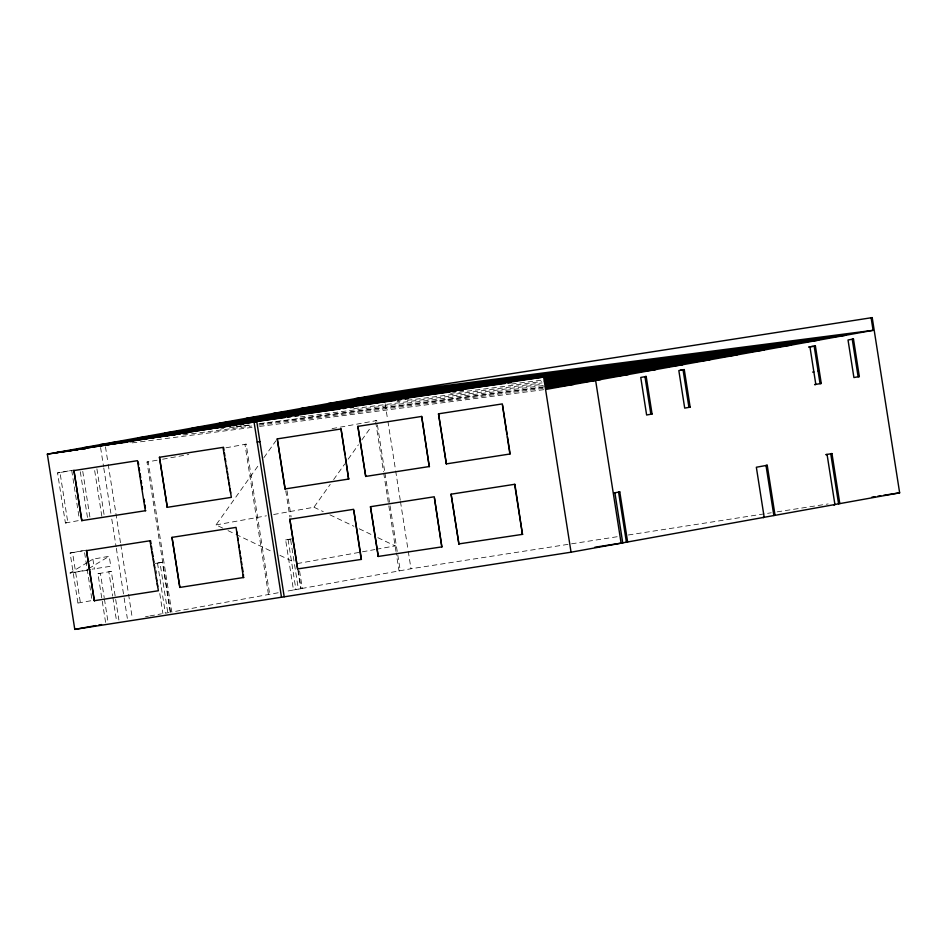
<?xml version="1.0" encoding="UTF-8"?>
<svg xmlns="http://www.w3.org/2000/svg" width="947" height="947" viewBox="0 0 947 947"><rect width="100%" height="100%" fill="white"/><g stroke="black" fill="none" stroke-linecap="round" stroke-linejoin="round"><path stroke-width="0.71" stroke-dasharray="4.74 3.55" d="M222.687 528.083L216.034 524.922L259.632 463.663M263.905 457.65L275.873 440.84M273.647 514.505L313.966 507.225L330.207 484.402M333.628 479.596L344.732 463.983M348.153 459.177L358.416 444.77M361.825 439.964L371.236 426.742M87.266 570.319L70.019 573.006L86.875 562.826M88.071 562.104L92.889 559.192L109.213 556.244L110.775 566.259L92.096 569.159M88.746 568.602L109.213 556.244M74.15 469.984L60.004 472.541L67.841 522.602L65.402 522.981L57.554 472.92L71.7 470.363L79.323 518.992M170.531 612.212L147.01 462.029L157.095 460.206M162.635 459.236L188.773 454.477M226.002 447.789L246.161 444.143L269.682 594.325L268.451 594.515L244.942 444.332L246.161 444.143M332.089 428.624L376.728 420.551L384.719 471.582M65.402 522.981L79.548 520.424M216.034 524.922L266.438 515.807M85.277 550.337L72.54 552.634L80.388 602.694L77.938 603.073L70.102 553.012L86.686 550.077M70.019 573.006L90.652 569.384M105.579 622.357L97.955 573.728L111.284 571.372L118.896 620.013M159.972 562.636L155.071 563.524L162.41 562.258L170.247 612.318L167.808 612.709L159.972 562.636L162.41 562.258M285.639 539.932L292.978 538.665L285.639 539.932L293.475 589.993L285.142 591.508M77.938 603.073L92.084 600.528L84.247 550.456M297.18 563.595L374.941 549.544M376.385 549.284L395.373 545.851M145.507 616.734L148.407 616.213M149.851 615.952L161.464 613.845M169.028 612.543L165.358 613.206L157.522 563.145M278.193 592.763L171.75 612.022L148.229 461.84L147.01 462.029M293.475 589.993L410.998 568.768L618.131 536.582M375.509 420.74L376.728 420.551M57.554 472.92L60.004 472.541M70.102 553.012L72.54 552.634M111.284 571.372L108.834 571.751L112.646 596.077M97.955 573.728L100.406 573.337L104.206 597.664M628.334 534.996L771.284 512.777M777.12 511.865L828.175 503.934M511.534 384.056L542.288 380.078M450.654 393.325L541.447 381.582M397.089 401.646L400.013 401.268M407.34 400.321L542.075 382.908M353.776 408.642L542.702 384.222M300.211 416.964L543.329 385.536M236.395 426.612L242.254 425.854M243.722 425.665L249.582 424.907M259.833 423.581L543.945 386.861M220.71 428.92L223.634 428.541M229.494 427.784L235.353 427.026M236.821 426.837L251.464 424.943M258.78 423.996L542.903 387.276M182.83 434.933L190.158 433.986M191.625 433.797L251.665 426.043M258.993 425.096L543.105 388.365M132.201 442.876L253.76 427.168M259.62 426.41L543.732 389.679M313.966 507.225L323.282 511.664M329.923 514.837L353.87 526.248M359.185 528.781L372.491 535.114M377.817 537.659L395.1 545.898M228.014 530.628L234.667 533.788M235.992 534.428L271.907 551.545M279.886 555.344L294.517 562.317M385.157 403.765L387.666 419.829M387.903 421.297L395.444 469.475M395.668 470.931L400.25 500.134M400.474 501.602L408.015 549.781M408.252 551.249L410.998 568.768M384.944 473.038L400.25 570.733L399.018 570.923L396.189 552.847M375.734 422.196L383.488 471.677M383.713 473.133L395.976 551.462M287.024 490.735L291.131 516.979M299.583 570.934L302.318 588.43M285.781 490.83L289.889 517.026M298.269 570.544L301.099 588.62M297.914 570.141L300.826 588.738L298.376 589.117L290.54 539.056M288.089 539.553L295.926 589.614M156.196 570.674L156.646 573.539M159.771 593.568L162.908 613.585M105.46 446.795L107.982 462.858M108.207 464.314L120.553 543.164M120.79 544.632L128.33 592.81M128.555 594.266L132.213 617.633M100.583 447.552L103.554 466.54M103.779 467.996L110.87 513.262M111.782 519.098L116.126 546.845M116.351 548.301L123.903 596.492M124.128 597.948L127.336 618.391M96.902 468.812L104.063 514.588M94.676 470.623L101.85 516.399M112.871 597.498L116.682 621.824M104.43 599.084L108.017 621.978M82.756 471.369L89.918 517.145M80.317 471.748L87.479 517.524M92.889 559.192L94.451 569.206"/><path stroke-width="1.42" d="M622.735 542.868L621.516 543.057L627.636 541.98L619.788 491.919L613.68 492.996L614.899 492.795L622.735 542.868L571.053 552.196L74.789 629.388L47.35 454.169L383.559 393.55M47.35 454.169L256.767 421.557L284.207 596.776M839.811 503.638L831.963 453.577L825.843 454.655L827.074 454.465L834.911 504.526L833.691 504.715L899.65 492.831L872.211 317.612L871.122 317.813L873.087 330.325L546.668 389.3L544.703 376.788L543.614 376.989L571.053 552.196M73.937 470.552L81.785 520.613L73.937 470.552L137.469 460.68L145.305 510.741M159.451 457.259L167.299 507.32L159.451 457.259L222.983 447.386L231.364 497.353L167.299 507.32M257.193 442.071L259.904 441.586M277.258 438.887L285.094 488.948L277.258 438.887L341.05 428.967L345.087 454.714M341.05 428.967L348.614 479.075L345.537 457.579M357.883 426.363L365.72 476.424L357.883 426.363L421.675 416.443L429.251 466.551L421.675 416.443M438.508 413.827L446.357 463.888L438.508 413.827L502.312 403.907L509.877 454.015M646.185 376.468L640.752 377.451L646.623 414.999L652.069 414.017L646.185 376.468L644.966 376.657L650.849 414.206L652.069 414.017M684.267 369.59L678.833 370.573L684.705 408.121L690.15 407.139L684.267 369.59L683.047 369.78L688.931 407.328L690.15 407.139M815.379 345.904L808.726 347.076L809.945 346.886L815.829 384.423L814.598 384.612L821.262 383.44L815.379 345.904L814.16 346.093L820.043 383.63L821.262 383.44M853.472 339.014L848.027 339.997L853.91 377.545L859.343 376.563L853.472 339.014L852.241 339.204L858.124 376.752L859.343 376.563M86.485 550.645L94.321 600.706L86.485 550.645L150.549 540.678L150.999 543.542M171.999 537.363L179.835 587.424L171.999 537.363L236.063 527.396L243.367 577.552L243.462 574.592M289.841 519.24L297.618 568.922L289.841 519.24L353.633 509.32L361.198 559.428M370.466 506.704L378.255 556.445L370.466 506.704L434.259 496.784L441.835 546.893L434.484 498.217M451.092 494.18L458.881 543.909L451.092 494.18L514.623 484.308L522.46 534.368L514.896 484.26M764.182 517.311L762.962 517.5L775.06 515.334L767.224 465.273L756.345 467.238L764.182 517.311L627.636 541.98M74.789 629.388L95.931 625.565M98.748 625.056L101.566 624.547M775.06 515.334L834.911 504.526M872.211 317.612L382.47 393.751L873.087 330.325M100.122 444.64L169.442 435.549M544.703 376.788L56.051 452.725L72.15 450.642M811.437 346.578L812.668 346.389M680.325 370.265L681.556 370.076M812.644 372.1L813.864 371.911M818.078 371.117L819.309 370.928M81.785 520.613L145.85 510.646M285.094 488.948L348.887 479.028M365.72 476.424L429.524 466.504M446.357 463.888L510.149 453.968M831.963 453.577L830.744 453.767L838.58 503.828M767.224 465.273L766.005 465.462L773.841 515.523M619.788 491.919L618.569 492.109L626.405 542.169M94.321 600.706L158.398 590.739L150.005 540.773M179.835 587.424L243.912 577.457M871.938 497.139L874.85 496.678M877.774 496.228L880.686 495.778M883.61 495.317L899.65 492.831M594.846 547.236L621.102 543.152L595.627 380.457L545.827 386.897M458.881 543.909L522.732 534.321M378.255 556.445L442.107 546.845M297.618 568.922L361.47 559.381M355.267 398.663L845.884 335.238M328.064 403.576L818.682 340.151M300.862 408.488L791.479 345.075M273.659 413.401L505.059 383.488M507.983 383.109L510.918 382.73M544.596 378.386L764.276 349.988M246.457 418.325L450.026 392.011M452.962 391.632L455.886 391.253M460.278 390.685L463.213 390.306M545.223 379.7L737.074 354.9M219.254 423.238L394.994 400.522M397.929 400.143L400.853 399.764M405.245 399.196L408.181 398.817M544.383 381.203L709.871 359.813M192.052 428.151L339.973 409.033M342.897 408.654L345.833 408.275M350.224 407.707L353.148 407.328M545.01 382.529L682.669 364.725M164.849 433.063L284.94 417.544M287.876 417.165L290.8 416.787M295.192 416.218L298.127 415.84M545.626 383.843L655.466 369.65M137.646 437.976L229.92 426.055M232.844 425.677L235.779 425.298M240.171 424.73L243.095 424.351M546.253 385.157L628.263 374.562M110.444 442.888L180.747 433.809M185.139 433.241L188.074 432.862M545.413 386.672L601.061 379.475M172.378 435.17L175.302 434.791M83.241 447.813L127.182 442.131M130.106 441.752L133.042 441.373M546.04 387.986L573.858 384.387M75.085 450.263L78.009 449.884M82.401 449.316L85.337 448.937M502.537 405.34L507.012 433.951M507.462 436.804L509.924 452.536M353.858 510.741L361.245 557.949M254.056 422.054L281.496 597.261M223.528 447.292L223.977 450.156M224.427 453.009L224.865 455.874M225.315 458.739L225.765 461.591M226.44 465.888L226.889 468.753M227.339 471.606L227.777 474.471M228.227 477.324L228.677 480.188M229.127 483.053L229.576 485.906M230.026 488.77L230.689 493.067M236.738 531.681L237.188 534.546M237.638 537.399L238.088 540.264M238.762 544.561L239.2 547.413M239.65 550.278L240.1 553.143M240.55 555.996L241 558.86M241.449 561.725L241.887 564.578M242.337 567.442L243.012 571.728M138.238 462.006L138.688 464.87M139.126 467.735L139.576 470.588M140.026 473.453L140.701 477.75M141.15 480.603L141.6 483.467M142.038 486.332L142.488 489.185M144.062 499.199L144.512 502.064M144.95 504.917L145.4 507.781M151.449 546.407L151.899 549.26M152.349 552.125L153.023 556.41M153.461 559.275L153.911 562.139M154.361 564.992L154.811 567.857M156.373 577.871L156.823 580.724M157.273 583.589L157.723 586.453"/></g></svg>
